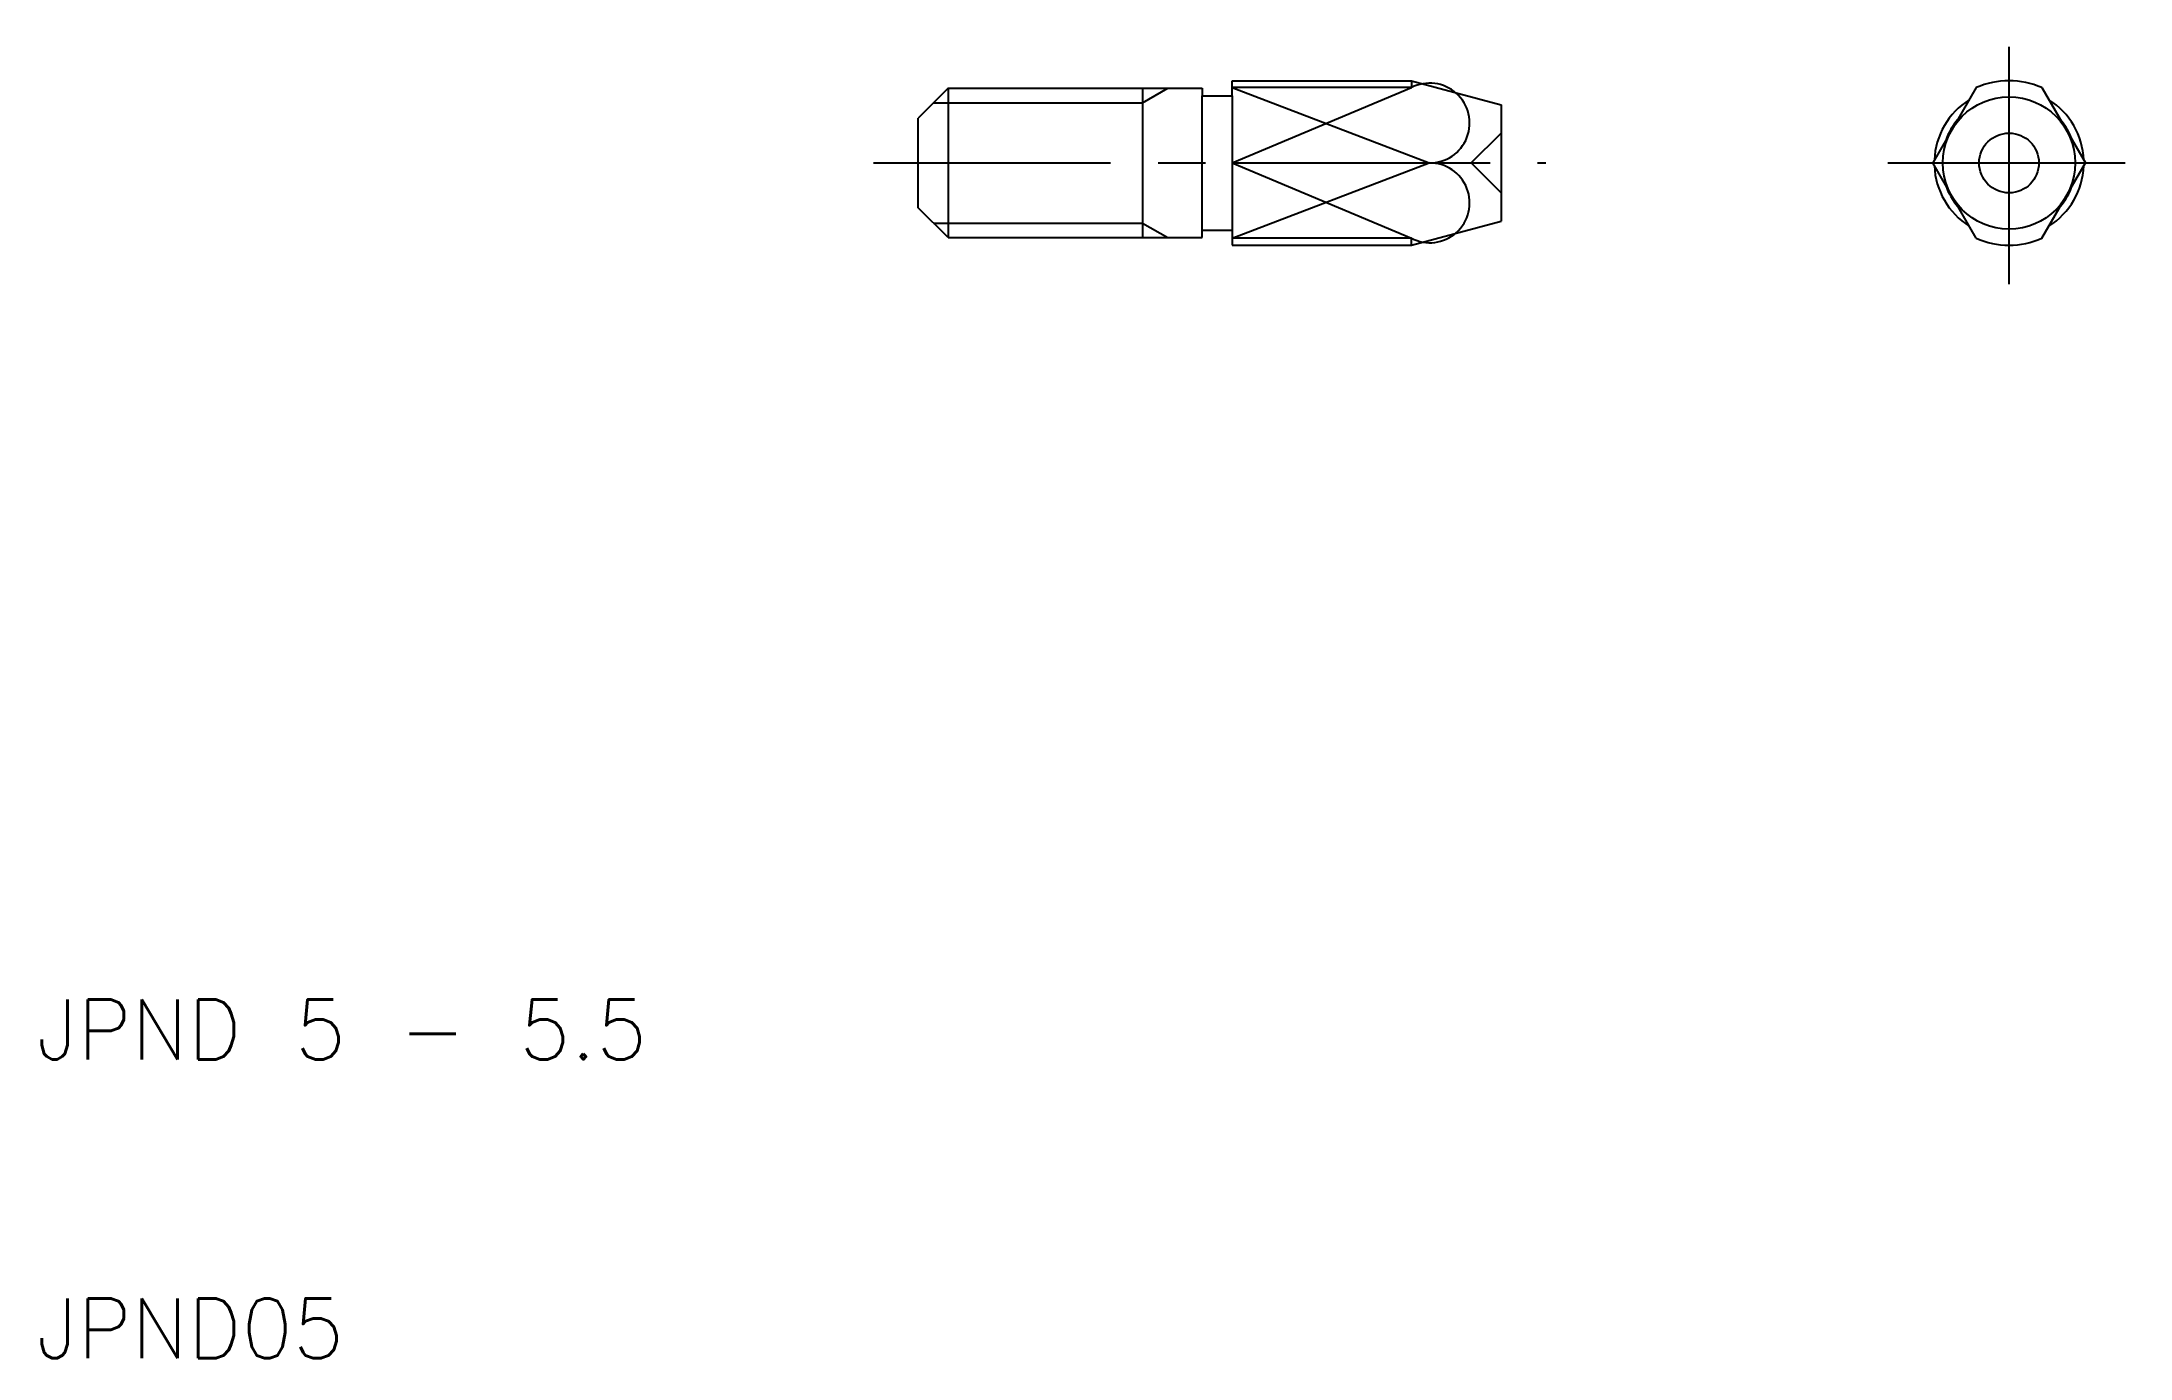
# Model space of a CAD drawing. Extents: x 10.2 to 80.1, y 10 to 54.1.
import ezdxf

# ---------------------------------------------------------------- set-up
doc = ezdxf.new("R2010")
doc.units = 0
doc.header["$LTSCALE"] = 0.25
doc.linetypes.add('CENTER', pattern=[50.8, 31.75, -6.35, 6.35, -6.35])
doc.linetypes.add('DASHED', pattern=[19.05, 12.7, -6.35])
doc.layers.get('0').update_dxf_attribs({"linetype": 'CONTINUOUS'})
doc.layers.add('CENTER', color=1, linetype='CENTER')
doc.styles.get("Standard").update_dxf_attribs({"font": 'txt.shx', "bigfont": 'extfont.shx'})

msp = doc.modelspace()

# ---------------------------------------------------------------- linework, layer by layer
for p, q in [((40.5, 52.5), (39.5, 51.5)), ((40.5, 52.5), (49, 52.5)), ((40.5, 52.5), (40.5, 47.5)), ((47, 52.5), (47, 47.5)), ((49, 52.5), (49, 52.25)), ((50, 52.75), (56, 52.75)), ((50, 52.25), (50, 52.75)), ((56, 52.52), (50, 52.52)), ((56, 52.75), (59, 51.946)), ((56, 52.75), (56, 52.52)), ((74.9, 52.52), (73.445, 50)), ((77.1, 52.52), (78.555, 50)), ((49, 47.75), (49, 52.25)), ((49, 52.25), (50, 52.25)), ((50, 52.25), (50, 47.75)), ((59, 51.946), (59, 48.054)), ((39.5, 48.5), (39.5, 51.5)), ((50, 50), (56.6, 50)), ((74.9, 47.48), (73.445, 50)), ((77.1, 47.48), (78.555, 50)), ((40.5, 47.5), (39.5, 48.5)), ((49, 47.75), (50, 47.75)), ((49, 47.5), (49, 47.75)), ((50, 47.75), (50, 47.25)), ((56, 47.25), (59, 48.054)), ((40.5, 47.5), (49, 47.5)), ((56, 47.48), (50, 47.48)), ((50, 47.25), (56, 47.25)), ((56, 47.25), (56, 47.48))]:
    msp.add_line(p, q)
at = {"color": 3}
for p, q in [((47, 52.01), (47.85, 52.5)), ((50, 52.52), (56.6, 50)), ((50, 50), (56, 52.52)), ((40.01, 52.01), (47, 52.01)), ((50, 50), (56, 47.48)), ((50, 47.48), (56.6, 50)), ((40.01, 47.99), (47, 47.99)), ((47, 47.99), (47.85, 47.5))]:
    msp.add_line(p, q, dxfattribs=at)
at = {"color": 3, "linetype": 'DASHED'}
for q in [(59, 51), (59, 49)]:
    msp.add_line((58, 50), q, dxfattribs=at)
for radius in [2.213, 1]:
    msp.add_circle((76, 50), radius)
for centre, radius, start, end in [((56.615, 51.335), 1.335, 269.36308, 117.41764), ((76, 50), 2.75, 66.42182, 113.57818), ((76, 50), 2.5, 122.26808, 177.73192), ((76, 50), 2.5, 2.26808, 57.73192), ((76, 50), 2.25, 139.57189, 160.42811), ((76, 50), 2.25, 19.57189, 40.42811), ((56.615, 48.665), 1.335, 242.58236, 90.63692), ((76, 50), 2.5, 182.26808, 237.73192), ((76, 50), 2.5, 302.26808, 357.73192), ((76, 50), 2.25, 199.57189, 220.42811), ((76, 50), 2.25, 319.57189, 340.42811), ((76, 50), 2.75, 246.42182, 293.57818)]:
    msp.add_arc(centre, radius, start, end)
at = {"layer": 'CENTER', "color": 1, "linetype": 'CENTER'}
for p, q in [((76, 45.945), (76, 54.055)), ((38, 50), (60.5, 50)), ((71.945, 50), (80.055, 50))]:
    msp.add_line(p, q, dxfattribs=at)

# ---------------------------------------------------------------- texts
for s, p in [('JPND 5 - 5.5', (10, 20)), ('JPND05', (10, 10))]:
    msp.add_text(s, height=2).set_placement(p)

doc.saveas('drawing.dxf')
